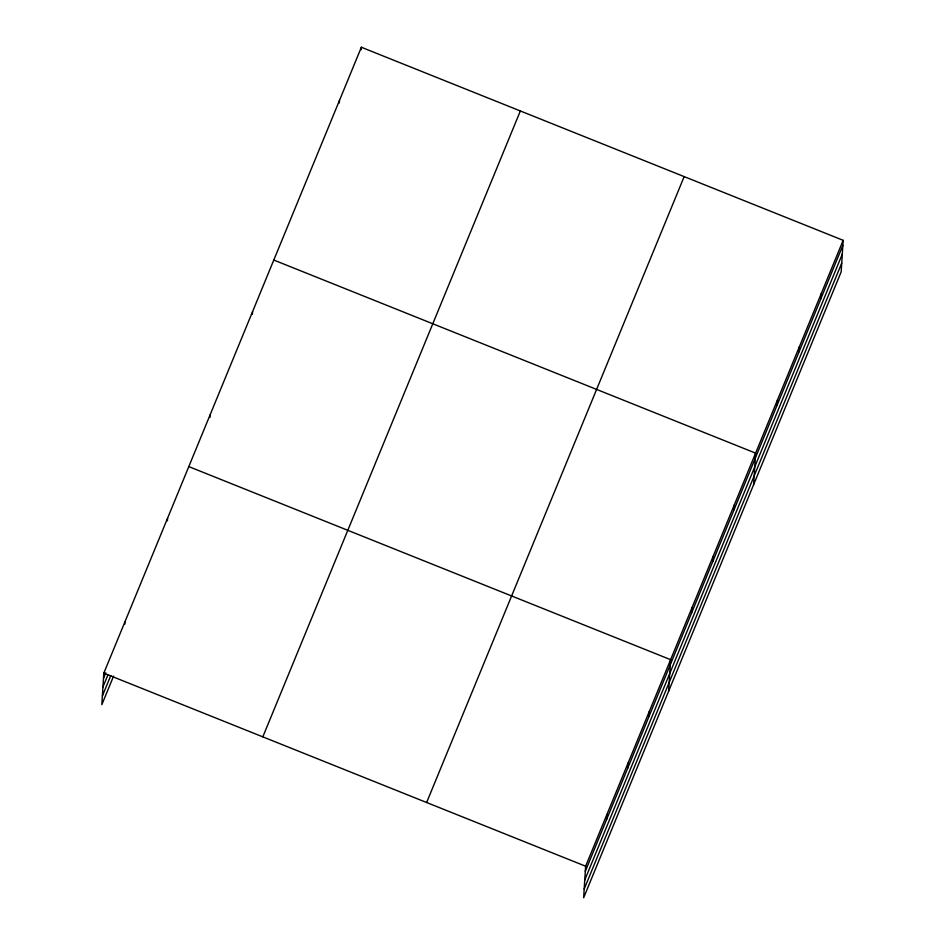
<?xml version="1.0" encoding="UTF-8"?>
<svg xmlns="http://www.w3.org/2000/svg" width="945" height="945" viewBox="0 0 945 945"><rect width="100%" height="100%" fill="white"/><g stroke="black" fill="none" stroke-linecap="round" stroke-linejoin="round"><path stroke-width="1.42" d="M843.164 240.325L585.628 866.222L583.644 897.75L841.18 271.853L843.164 240.325L361.356 47.25L103.82 673.147L101.836 704.675L113.577 676.136M124.905 624.054L125.071 621.515M167.407 520.778L167.56 518.238M209.896 417.513L210.062 414.961M252.386 314.236L252.551 311.696M339.314 102.993L339.468 100.454M361.203 49.79L361.356 47.25M606.548 819.669L606.867 814.59M627.799 768.037L628.118 762.946M649.038 716.404L649.369 711.313M668.623 691.208L670.607 659.669L188.811 466.606M691.539 613.128L691.858 608.037M712.778 561.484L713.109 556.404M734.029 509.851L734.348 504.76M753.614 484.655L755.598 453.127L273.802 260.052M777.168 405.015L777.487 399.924M799.057 351.812L799.375 346.72M820.945 298.608L821.264 293.529M103.501 678.238L105.745 672.805M102.958 686.956L107.99 674.73M102.391 695.945L110.778 675.569M262.816 736.864L520.352 110.967M426.632 802.506L684.168 176.609M585.298 871.314L842.834 245.405M584.754 880.031L842.29 254.134M584.187 889.021L841.723 263.123M103.82 673.147L585.628 866.222"/></g></svg>
